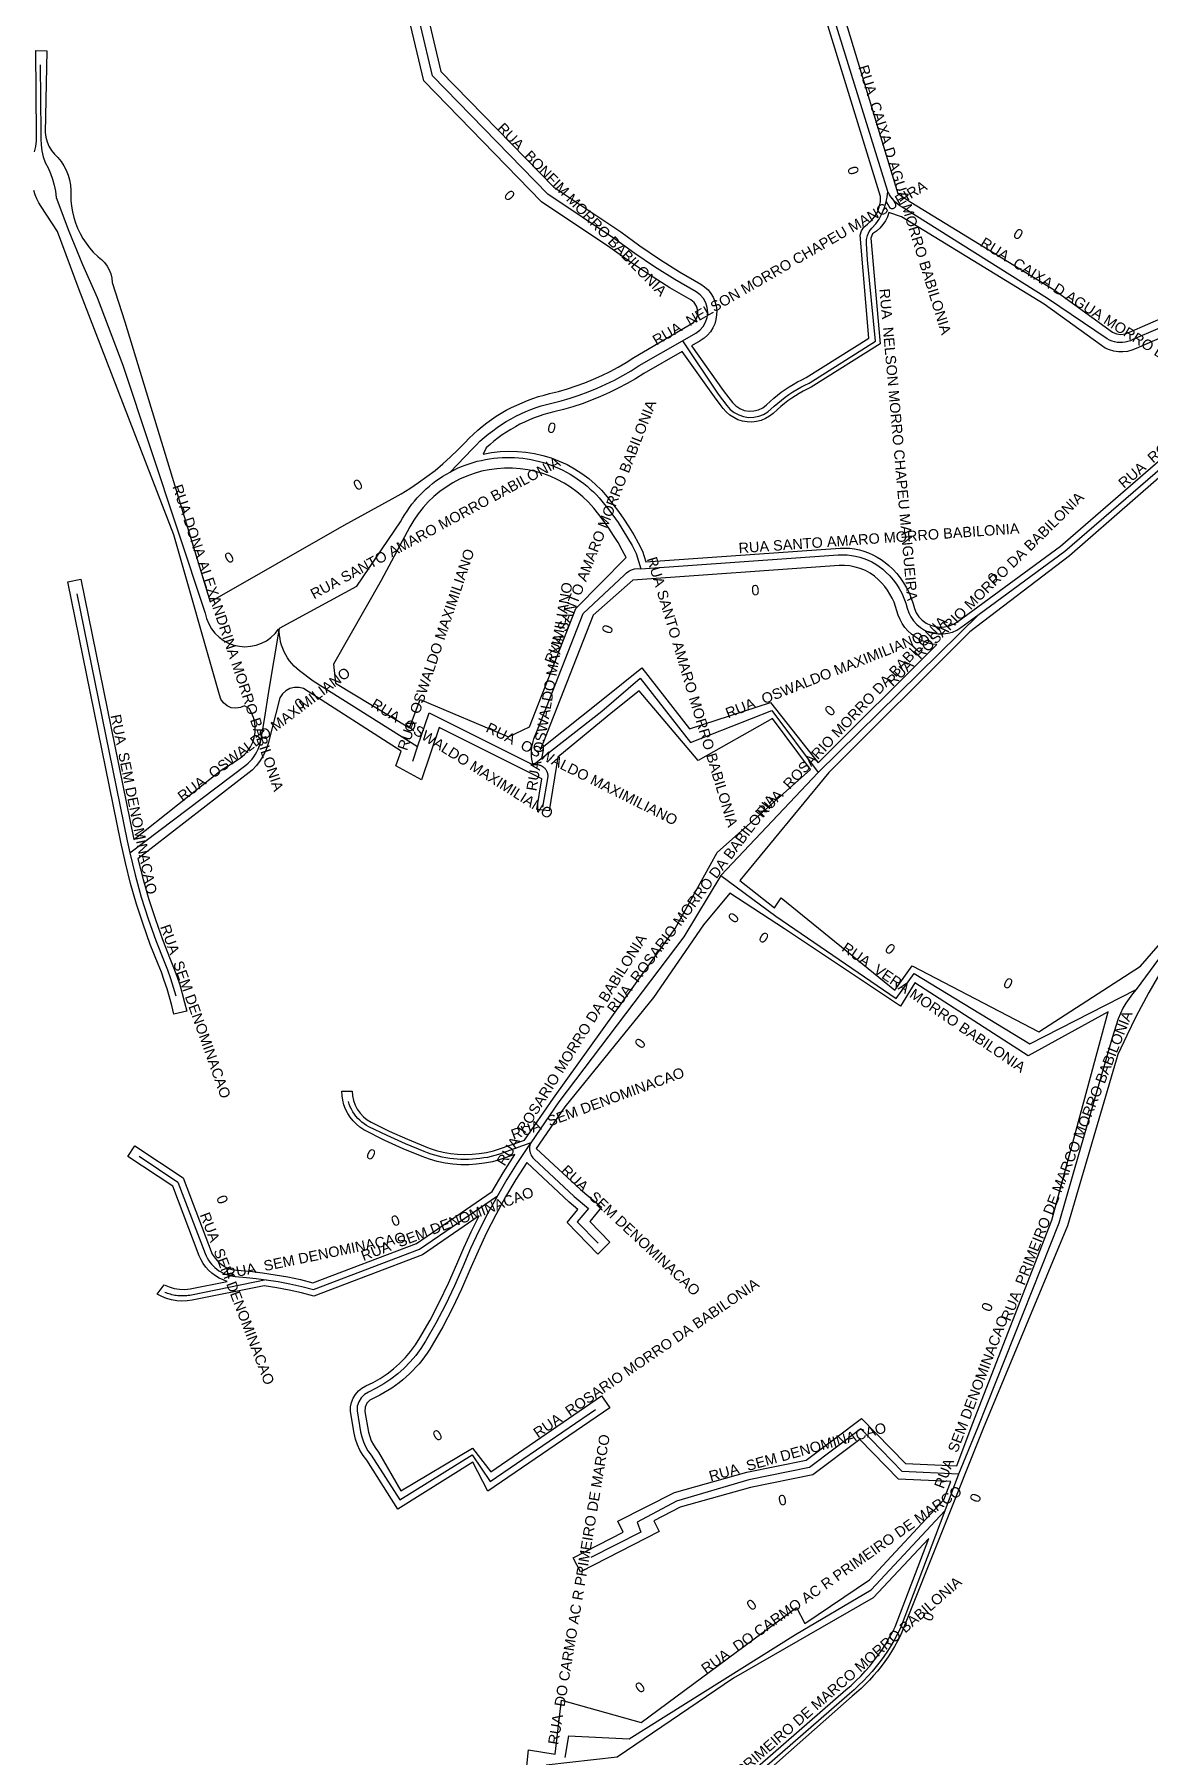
# Model space of a CAD drawing. Header units: millimetres. Extents: x 617751 to 636088, y 68402 to 77988.
# Drawn here: x 630989.5 to 631118.7, y 72330.3 to 72529.8 of the extents above; entities that cross this region are included whole.
import ezdxf

# ---------------------------------------------------------------- set-up
doc = ezdxf.new("R2010")
doc.units = ezdxf.units.MM
doc.header["$LTSCALE"] = 3
doc.header["$MEASUREMENT"] = 0
for name, color, linetype in [('ALINHAMENTO PREDIAL', 120, 'Continuous'), ('NOME LOGRADOURO', 252, 'Continuous'), ('NUMERAÇÃO', 7, 'Continuous')]:
    doc.layers.add(name, color=color, linetype=linetype)
doc.styles.get("Standard").update_dxf_attribs({"font": 'arial.ttf'})

msp = doc.modelspace()

# ---------------------------------------------------------------- linework, layer by layer
at = {"layer": 'ALINHAMENTO PREDIAL'}
for points in [[(631034.01, 72536.49), (631036.6, 72525.51), (631049.68, 72512.08), (631057.44, 72506.9), (631059.66, 72505.3), (631061.93, 72503.76), (631064.25, 72502.3), (631066.73, 72500.86), (631067.16, 72500.55), (631067.55, 72500.19), (631067.88, 72499.78), (631068.15, 72499.33), (631068.35, 72498.84), (631068.49, 72498.34), (631068.56, 72497.81), (631068.55, 72497.29), (631068.47, 72496.76), (631068.32, 72496.26), (631068.11, 72495.78), (631067.82, 72495.33), (631067.48, 72494.93), (631067.09, 72494.58), (631066.65, 72494.29), (631065.65, 72493.7), (631069.31, 72488.52), (631069.96, 72487.68), (631070.37, 72487.14), (631070.76, 72486.74), (631071.23, 72486.43), (631071.75, 72486.23), (631072.3, 72486.14), (631072.86, 72486.16), (631073.4, 72486.29), (631073.9, 72486.54), (631074.34, 72486.88), (631074.75, 72487.26), (631075.17, 72487.63), (631075.6, 72487.98), (631076.04, 72488.32), (631076.49, 72488.64), (631076.96, 72488.95), (631077.43, 72489.24), (631077.91, 72489.52), (631078.4, 72489.78), (631078.9, 72490.03), (631086.17, 72494.6), (631085.16, 72506.52), (631085.32, 72507.03), (631085.61, 72507.47), (631086.01, 72507.82), (631086.44, 72508.18), (631086.85, 72508.65), (631087.17, 72509.19), (631087.39, 72509.77), (631087.51, 72510.38), (631087.53, 72511), (631078.68, 72539.78)], [(631080.66, 72540.62), (631089.54, 72511.37), (631091.04, 72510.34), (631107.65, 72500.19), (631114.4, 72495.31), (631114.87, 72495.1), (631115.38, 72495.03), (631115.88, 72495.09), (631116.36, 72495.29), (631124.87, 72498.98), (631127.41, 72501.3), (631125.41, 72508.53), (631122.82, 72519.33), (631124.93, 72524.22), (631123.49, 72533.6)], [(630989.53, 72516.2), (630989.7, 72516.82), (630989.78, 72517.46), (630989.78, 72518.1), (630989.7, 72527.94), (630990.96, 72527.89), (630990.78, 72518.43), (630990.86, 72517.88), (630991, 72517.34), (630991.22, 72516.83), (630991.51, 72516.35), (630991.85, 72515.92), (630992.25, 72515.53), (630992.63, 72515.07), (630992.95, 72514.58), (630993.23, 72514.05), (630993.45, 72513.5), (630993.61, 72512.93), (630993.71, 72512.34), (630993.75, 72511.75), (630993.75, 72511.22), (630993.77, 72510.56), (630993.83, 72509.89), (630993.94, 72509.24), (630994.1, 72508.59), (630994.29, 72507.96), (630994.54, 72507.34), (630994.82, 72506.74), (630995.15, 72506.15), (630995.51, 72505.6), (630995.91, 72505.07), (630996.35, 72504.57), (630996.93, 72504.03), (630997.32, 72503.72), (630997.67, 72503.36), (630997.97, 72502.95), (630998.21, 72502.51), (630998.39, 72502.04), (630998.51, 72501.55), (630998.55, 72501.05), (630999.99, 72496.49), (631009.88, 72464.05), (631025.42, 72472.94), (631030.98, 72475.98), (631032.02, 72476.57), (631033.03, 72477.19), (631034.02, 72477.86), (631034.99, 72478.55), (631035.93, 72479.28), (631036.84, 72480.04), (631037.73, 72480.84), (631038.59, 72481.66), (631039.42, 72482.52), (631039.89, 72483), (631040.38, 72483.47), (631040.88, 72483.92), (631041.4, 72484.35), (631041.93, 72484.77), (631042.48, 72485.16), (631043.03, 72485.54), (631043.61, 72485.9), (631044.19, 72486.24), (631044.79, 72486.55), (631045.39, 72486.85), (631046.01, 72487.12), (631046.63, 72487.38), (631047.27, 72487.61), (631047.91, 72487.82), (631048.56, 72488.01), (631049.21, 72488.17), (631050.24, 72488.43), (631051.27, 72488.73), (631052.28, 72489.06), (631053.29, 72489.43), (631054.27, 72489.84), (631055.25, 72490.28), (631056.21, 72490.75), (631057.15, 72491.25), (631058.07, 72491.79), (631058.97, 72492.36), (631065.88, 72496.41), (631066.19, 72496.81), (631066.36, 72497.29), (631066.38, 72497.8), (631066.23, 72498.29), (631065.95, 72498.71), (631065.55, 72499.03), (631063.14, 72500.44), (631060.77, 72501.92), (631058.45, 72503.49), (631056.19, 72505.12), (631048.28, 72510.4), (631034.63, 72524.43), (631031.77, 72536.48)], [(630989.53, 72516.2), (630989.7, 72516.82), (630989.78, 72517.46), (630989.78, 72518.1), (630989.7, 72527.94), (630990.96, 72527.89), (630990.78, 72518.43), (630990.86, 72517.88), (630991, 72517.34), (630991.22, 72516.83), (630991.51, 72516.35), (630991.85, 72515.92), (630992.25, 72515.53), (630992.63, 72515.07), (630992.95, 72514.58), (630993.23, 72514.05), (630993.45, 72513.5), (630993.61, 72512.93), (630993.71, 72512.34), (630993.75, 72511.75), (630993.75, 72511.22), (630993.77, 72510.56), (630993.83, 72509.89), (630993.94, 72509.24), (630994.1, 72508.59), (630994.29, 72507.96), (630994.54, 72507.34), (630994.82, 72506.74), (630995.15, 72506.15), (630995.51, 72505.6), (630995.91, 72505.07), (630996.35, 72504.57), (630996.93, 72504.03), (630997.32, 72503.72), (630997.67, 72503.36), (630997.97, 72502.95), (630998.21, 72502.51), (630998.39, 72502.04), (630998.51, 72501.55), (630998.55, 72501.05), (630999.99, 72496.49), (631009.88, 72464.05), (631025.42, 72472.94), (631030.98, 72475.98), (631032.02, 72476.57), (631033.03, 72477.19), (631034.02, 72477.86), (631034.99, 72478.55), (631035.93, 72479.28), (631036.84, 72480.04), (631037.73, 72480.84), (631038.59, 72481.66), (631039.42, 72482.52), (631039.89, 72483), (631040.38, 72483.47), (631040.88, 72483.92), (631041.4, 72484.35), (631041.93, 72484.77), (631042.48, 72485.16), (631043.03, 72485.54), (631043.61, 72485.9), (631044.19, 72486.24), (631044.79, 72486.55), (631045.39, 72486.85), (631046.01, 72487.12), (631046.63, 72487.38), (631047.27, 72487.61), (631047.91, 72487.82), (631048.56, 72488.01), (631049.21, 72488.17), (631050.24, 72488.43), (631051.27, 72488.73), (631052.28, 72489.06), (631053.29, 72489.43), (631054.27, 72489.84), (631055.25, 72490.28), (631056.21, 72490.75), (631057.15, 72491.25), (631058.07, 72491.79), (631058.97, 72492.36), (631065.88, 72496.41), (631066.19, 72496.81), (631066.36, 72497.29), (631066.38, 72497.8), (631066.23, 72498.29), (631065.95, 72498.71), (631065.55, 72499.03), (631063.14, 72500.44), (631060.77, 72501.92), (631058.45, 72503.49), (631056.19, 72505.12), (631048.28, 72510.4), (631034.63, 72524.43), (631031.77, 72536.48)], [(631045.83, 72321.85), (631046.75, 72331.03), (631049.84, 72330.54), (631050.58, 72336.77), (631059.79, 72334.19), (631077.78, 72347.53), (631078.75, 72345.68), (631086.27, 72350.72), (631094.85, 72359.99), (631095.67, 72362.14), (631089.62, 72362.39), (631085.14, 72366.98), (631079.7, 72362.89), (631072.48, 72361.41), (631064.34, 72359.13), (631061.29, 72357.56), (631061.89, 72356.32), (631052.77, 72351.65), (631051.93, 72353.28), (631057.73, 72356.27), (631057.1, 72357.51), (631063.67, 72360.85), (631072.05, 72363.2), (631078.93, 72364.61), (631085.32, 72369.41), (631090.42, 72364.19), (631096.36, 72363.95), (631098.16, 72368.67), (631107.36, 72392.39), (631113.9, 72416.53), (631104.61, 72411.46), (631091.49, 72419.9), (631089.84, 72417.18), (631076.4, 72426.14), (631070.06, 72430.29), (631067.03, 72426.61), (631061.22, 72418.2), (631050.98, 72405.54), (631047.66, 72400.71), (631052.77, 72395.94), (631055.21, 72393.89), (631053.86, 72392.25), (631056.19, 72389.84), (631054.79, 72388.48), (631051.24, 72392.15), (631052.47, 72393.64), (631051.47, 72394.48), (631046.57, 72399.1), (631045.31, 72397.11), (631044.11, 72395.09), (631042.98, 72393.03), (631041.91, 72390.94), (631040.91, 72388.81), (631039.98, 72386.65), (631039.01, 72384.41), (631037.95, 72382.2), (631036.82, 72380.03), (631035.61, 72377.91), (631035.34, 72377.45), (631035.04, 72377.01), (631034.73, 72376.58), (631034.41, 72376.16), (631034.08, 72375.75), (631033.72, 72375.36), (631033.36, 72374.97), (631032.98, 72374.6), (631032.59, 72374.24), (631032.19, 72373.9), (631031.78, 72373.56), (631031.35, 72373.25), (631030.92, 72372.95), (631030.47, 72372.66), (631030.02, 72372.39), (631029.55, 72372.13), (631029.08, 72371.89), (631028.4, 72371.56), (631028.04, 72371.2), (631027.83, 72370.74), (631027.82, 72370.23), (631028.24, 72367.84), (631028.37, 72367.34), (631028.55, 72366.85), (631028.79, 72366.39), (631029.07, 72365.95), (631029.39, 72365.54), (631031.96, 72361.06), (631040.28, 72366), (631042.39, 72363.25), (631055.22, 72372.05), (631056.16, 72370.67), (631042.03, 72360.99), (631040.3, 72364.35), (631031.62, 72358.93), (631028.03, 72364.58), (631027.6, 72365.14), (631027.24, 72365.74), (631026.95, 72366.38), (631026.72, 72367.04), (631026.56, 72367.73), (631026.14, 72370.25), (631026.15, 72370.78), (631026.26, 72371.29), (631026.45, 72371.77), (631026.72, 72372.22), (631027.06, 72372.61), (631027.47, 72372.94), (631027.92, 72373.19), (631028.77, 72373.6), (631029.59, 72374.07), (631030.38, 72374.6), (631031.13, 72375.18), (631031.83, 72375.81), (631032.5, 72376.48), (631033.11, 72377.2), (631033.67, 72377.96), (631034.18, 72378.75), (631035.36, 72380.83), (631036.46, 72382.95), (631037.49, 72385.1), (631038.44, 72387.29), (631039.25, 72389.18), (631040.12, 72391.05), (631041.03, 72392.9), (631034.49, 72388.39), (631021.88, 72383.61), (631020.47, 72383.97), (631019.04, 72384.29), (631017.6, 72384.56), (631016.16, 72384.79), (631007.82, 72383.14), (631007.23, 72383.05), (631006.62, 72383.03), (631006.02, 72383.07), (631005.43, 72383.17), (631004.85, 72383.33), (631004.28, 72383.55), (631003.75, 72383.83), (631004.57, 72384.91), (631005.13, 72384.66), (631005.72, 72384.48), (631006.33, 72384.39), (631006.95, 72384.38), (631007.56, 72384.46), (631011.87, 72385.31), (631011.39, 72385.48), (631010.93, 72385.69), (631010.49, 72385.95), (631010.09, 72386.25), (631009.71, 72386.59), (631009.38, 72386.97), (631009.08, 72387.38), (631008.83, 72387.82), (631008.63, 72388.28), (631005.55, 72396.33), (631000.36, 72399.79), (631001.18, 72401.02), (631006.76, 72397.29), (631010.14, 72388.48), (631010.46, 72387.98), (631010.85, 72387.54), (631011.31, 72387.17), (631011.83, 72386.88), (631012.39, 72386.69), (631012.98, 72386.6), (631014.47, 72386.48), (631015.95, 72386.3), (631017.43, 72386.08), (631018.89, 72385.82), (631020.35, 72385.51), (631021.8, 72385.15), (631033.8, 72389.71), (631042.56, 72395.74), (631043.84, 72397.9), (631045.18, 72400.01), (631043.46, 72399.42), (631042.57, 72399.18), (631041.67, 72399), (631040.75, 72398.88), (631039.84, 72398.82), (631038.92, 72398.83), (631038, 72398.89), (631037.09, 72399.02), (631036.19, 72399.21), (631035.3, 72399.46), (631034.44, 72399.77), (631032.26, 72400.67), (631030.11, 72401.65), (631027.68, 72402.86), (631027.24, 72403.16), (631026.82, 72403.51), (631026.44, 72403.9), (631026.11, 72404.32), (631025.82, 72404.78), (631025.58, 72405.26), (631025.39, 72405.77), (631025.25, 72406.29), (631025.17, 72406.82), (631025.14, 72407.36), (631026.33, 72407.36), (631026.37, 72406.81), (631026.49, 72406.26), (631026.67, 72405.74), (631026.93, 72405.25), (631027.25, 72404.79), (631027.63, 72404.39), (631028.07, 72404.04), (631028.54, 72403.75), (631030.62, 72402.73), (631032.74, 72401.77), (631035.27, 72400.74), (631036.07, 72400.48), (631036.88, 72400.28), (631037.71, 72400.13), (631038.54, 72400.05), (631039.38, 72400.01), (631040.22, 72400.04), (631041.06, 72400.12), (631041.88, 72400.26), (631042.7, 72400.45), (631043.5, 72400.7), (631046.3, 72401.67), (631049.65, 72406.54), (631063.76, 72426.21), (631068.62, 72435), (631079.41, 72444.61), (631075.03, 72450.53), (631066.39, 72445.67), (631059.59, 72453.75), (631056.53, 72451.3), (631050.15, 72446.05), (631049.15, 72439.83), (631047.72, 72440), (631048.29, 72443.53), (631036.4, 72449.49), (631034.37, 72443.43), (631031.38, 72445.03), (631032.01, 72446.74), (631020.71, 72453.99), (631020.19, 72454.12), (631019.65, 72454.12), (631019.13, 72453.99), (631018.66, 72453.74), (631018.25, 72453.39), (631017.95, 72452.94), (631016.6, 72447.64), (631016.36, 72446.95), (631016.05, 72446.29), (631015.69, 72445.67), (631015.25, 72445.08), (631014.77, 72444.54), (631001.53, 72434.25), (631002.13, 72431.89), (631002.8, 72429.54), (631003.55, 72427.22), (631004.38, 72424.92), (631005.27, 72422.65), (631005.66, 72421.67), (631006.03, 72420.67), (631006.36, 72419.67), (631006.66, 72418.65), (631006.93, 72417.63), (631007.17, 72416.6), (631005.68, 72416.28), (631005.45, 72417.26), (631005.19, 72418.24), (631004.9, 72419.21), (631004.58, 72420.18), (631004.24, 72421.13), (631003.87, 72422.07), (631002.96, 72424.36), (631002.12, 72426.69), (631001.36, 72429.03), (631000.68, 72431.4), (631000.07, 72433.79), (630999.54, 72436.2), (630993.41, 72466.36), (630994.9, 72466.66), (631001.04, 72436.51), (631011.18, 72444.55), (631012.93, 72445.66), (631013.42, 72445.97), (631013.86, 72446.34), (631014.25, 72446.78), (631014.57, 72447.26), (631014.82, 72447.78), (631015, 72448.34), (631015.1, 72448.91), (631015.12, 72449.49), (631015.05, 72450.07), (631014.91, 72450.63), (631014.69, 72451.17), (631014.4, 72451.67), (631013.88, 72452.01), (631013.39, 72451.79), (631012.87, 72451.71), (631012.34, 72451.78), (631011.86, 72451.99), (631011.44, 72452.33), (631011.14, 72452.77), (631010.97, 72453.27), (631005.69, 72471.81), (630994.71, 72500.2), (630992.19, 72506.96), (630990.32, 72509.85), (630990.06, 72510.29), (630989.83, 72510.74), (630989.63, 72511.21), (630989.46, 72511.69)], [(631045.83, 72321.85), (631046.75, 72331.03), (631049.84, 72330.54), (631050.58, 72336.77), (631059.79, 72334.19), (631077.78, 72347.53), (631078.75, 72345.68), (631086.27, 72350.72), (631094.85, 72359.99), (631095.67, 72362.14), (631089.62, 72362.39), (631085.14, 72366.98), (631079.7, 72362.89), (631072.48, 72361.41), (631064.34, 72359.13), (631061.29, 72357.56), (631061.89, 72356.32), (631052.77, 72351.65), (631051.93, 72353.28), (631057.73, 72356.27), (631057.1, 72357.51), (631063.67, 72360.85), (631072.05, 72363.2), (631078.93, 72364.61), (631085.32, 72369.41), (631090.42, 72364.19), (631096.36, 72363.95), (631098.16, 72368.67), (631107.36, 72392.39), (631113.9, 72416.53), (631104.61, 72411.46), (631091.49, 72419.9), (631089.84, 72417.18), (631076.4, 72426.14), (631070.06, 72430.29), (631067.03, 72426.61), (631061.22, 72418.2), (631050.98, 72405.54), (631047.66, 72400.71), (631052.77, 72395.94), (631055.21, 72393.89), (631053.86, 72392.25), (631056.19, 72389.84), (631054.79, 72388.48), (631051.24, 72392.15), (631052.47, 72393.64), (631051.47, 72394.48), (631046.57, 72399.1), (631045.31, 72397.11), (631044.11, 72395.09), (631042.98, 72393.03), (631041.91, 72390.94), (631040.91, 72388.81), (631039.98, 72386.65), (631039.01, 72384.41), (631037.95, 72382.2), (631036.82, 72380.03), (631035.61, 72377.91), (631035.34, 72377.45), (631035.04, 72377.01), (631034.73, 72376.58), (631034.41, 72376.16), (631034.08, 72375.75), (631033.72, 72375.36), (631033.36, 72374.97), (631032.98, 72374.6), (631032.59, 72374.24), (631032.19, 72373.9), (631031.78, 72373.56), (631031.35, 72373.25), (631030.92, 72372.95), (631030.47, 72372.66), (631030.02, 72372.39), (631029.55, 72372.13), (631029.08, 72371.89), (631028.4, 72371.56), (631028.04, 72371.2), (631027.83, 72370.74), (631027.82, 72370.23), (631028.24, 72367.84), (631028.37, 72367.34), (631028.55, 72366.85), (631028.79, 72366.39), (631029.07, 72365.95), (631029.39, 72365.54), (631031.96, 72361.06), (631040.28, 72366), (631042.39, 72363.25), (631055.22, 72372.05), (631056.16, 72370.67), (631042.03, 72360.99), (631040.3, 72364.35), (631031.62, 72358.93), (631028.03, 72364.58), (631027.6, 72365.14), (631027.24, 72365.74), (631026.95, 72366.38), (631026.72, 72367.04), (631026.56, 72367.73), (631026.14, 72370.25), (631026.15, 72370.78), (631026.26, 72371.29), (631026.45, 72371.77), (631026.72, 72372.22), (631027.06, 72372.61), (631027.47, 72372.94), (631027.92, 72373.19), (631028.77, 72373.6), (631029.59, 72374.07), (631030.38, 72374.6), (631031.13, 72375.18), (631031.83, 72375.81), (631032.5, 72376.48), (631033.11, 72377.2), (631033.67, 72377.96), (631034.18, 72378.75), (631035.36, 72380.83), (631036.46, 72382.95), (631037.49, 72385.1), (631038.44, 72387.29), (631039.25, 72389.18), (631040.12, 72391.05), (631041.03, 72392.9), (631034.49, 72388.39), (631021.88, 72383.61), (631020.47, 72383.97), (631019.04, 72384.29), (631017.6, 72384.56), (631016.16, 72384.79), (631007.82, 72383.14), (631007.23, 72383.05), (631006.62, 72383.03), (631006.02, 72383.07), (631005.43, 72383.17), (631004.85, 72383.33), (631004.28, 72383.55), (631003.75, 72383.83), (631004.57, 72384.91), (631005.13, 72384.66), (631005.72, 72384.48), (631006.33, 72384.39), (631006.95, 72384.38), (631007.56, 72384.46), (631011.87, 72385.31), (631011.39, 72385.48), (631010.93, 72385.69), (631010.49, 72385.95), (631010.09, 72386.25), (631009.71, 72386.59), (631009.38, 72386.97), (631009.08, 72387.38), (631008.83, 72387.82), (631008.63, 72388.28), (631005.55, 72396.33), (631000.36, 72399.79), (631001.18, 72401.02), (631006.76, 72397.29), (631010.14, 72388.48), (631010.46, 72387.98), (631010.85, 72387.54), (631011.31, 72387.17), (631011.83, 72386.88), (631012.39, 72386.69), (631012.98, 72386.6), (631014.47, 72386.48), (631015.95, 72386.3), (631017.43, 72386.08), (631018.89, 72385.82), (631020.35, 72385.51), (631021.8, 72385.15), (631033.8, 72389.71), (631042.56, 72395.74), (631043.84, 72397.9), (631045.18, 72400.01), (631043.46, 72399.42), (631042.57, 72399.18), (631041.67, 72399), (631040.75, 72398.88), (631039.84, 72398.82), (631038.92, 72398.83), (631038, 72398.89), (631037.09, 72399.02), (631036.19, 72399.21), (631035.3, 72399.46), (631034.44, 72399.77), (631032.26, 72400.67), (631030.11, 72401.65), (631027.68, 72402.86), (631027.24, 72403.16), (631026.82, 72403.51), (631026.44, 72403.9), (631026.11, 72404.32), (631025.82, 72404.78), (631025.58, 72405.26), (631025.39, 72405.77), (631025.25, 72406.29), (631025.17, 72406.82), (631025.14, 72407.36), (631026.33, 72407.36), (631026.37, 72406.81), (631026.49, 72406.26), (631026.67, 72405.74), (631026.93, 72405.25), (631027.25, 72404.79), (631027.63, 72404.39), (631028.07, 72404.04), (631028.54, 72403.75), (631030.62, 72402.73), (631032.74, 72401.77), (631035.27, 72400.74), (631036.07, 72400.48), (631036.88, 72400.28), (631037.71, 72400.13), (631038.54, 72400.05), (631039.38, 72400.01), (631040.22, 72400.04), (631041.06, 72400.12), (631041.88, 72400.26), (631042.7, 72400.45), (631043.5, 72400.7), (631046.3, 72401.67), (631049.65, 72406.54), (631063.76, 72426.21), (631068.62, 72435), (631079.41, 72444.61), (631075.03, 72450.53), (631066.39, 72445.67), (631059.59, 72453.75), (631056.53, 72451.3), (631050.15, 72446.05), (631049.15, 72439.83), (631047.72, 72440), (631048.29, 72443.53), (631036.4, 72449.49), (631034.37, 72443.43), (631031.38, 72445.03), (631032.01, 72446.74), (631020.71, 72453.99), (631020.19, 72454.12), (631019.65, 72454.12), (631019.13, 72453.99), (631018.66, 72453.74), (631018.25, 72453.39), (631017.95, 72452.94), (631016.6, 72447.64), (631016.36, 72446.95), (631016.05, 72446.29), (631015.69, 72445.67), (631015.25, 72445.08), (631014.77, 72444.54), (631001.53, 72434.25), (631002.13, 72431.89), (631002.8, 72429.54), (631003.55, 72427.22), (631004.38, 72424.92), (631005.27, 72422.65), (631005.66, 72421.67), (631006.03, 72420.67), (631006.36, 72419.67), (631006.66, 72418.65), (631006.93, 72417.63), (631007.17, 72416.6), (631005.68, 72416.28), (631005.45, 72417.26), (631005.19, 72418.24), (631004.9, 72419.21), (631004.58, 72420.18), (631004.24, 72421.13), (631003.87, 72422.07), (631002.96, 72424.36), (631002.12, 72426.69), (631001.36, 72429.03), (631000.68, 72431.4), (631000.07, 72433.79), (630999.54, 72436.2), (630993.41, 72466.36), (630994.9, 72466.66), (631001.04, 72436.51), (631011.18, 72444.55), (631012.93, 72445.66), (631013.42, 72445.97), (631013.86, 72446.34), (631014.25, 72446.78), (631014.57, 72447.26), (631014.82, 72447.78), (631015, 72448.34), (631015.1, 72448.91), (631015.12, 72449.49), (631015.05, 72450.07), (631014.91, 72450.63), (631014.69, 72451.17), (631014.4, 72451.67), (631013.88, 72452.01), (631013.39, 72451.79), (631012.87, 72451.71), (631012.34, 72451.78), (631011.86, 72451.99), (631011.44, 72452.33), (631011.14, 72452.77), (631010.97, 72453.27), (631005.69, 72471.81), (630994.71, 72500.2), (630992.19, 72506.96), (630990.32, 72509.85), (630990.06, 72510.29), (630989.83, 72510.74), (630989.63, 72511.21), (630989.46, 72511.69)], [(631106.48, 72498.52), (631089.94, 72508.64), (631088.51, 72509.17), (631088.34, 72508.67), (631088.1, 72508.19), (631087.81, 72507.75), (631087.45, 72507.35), (631087.05, 72507), (631086.59, 72506.68), (631086.4, 72506.2), (631087.49, 72493.95), (631079.5, 72488.93), (631079.03, 72488.7), (631078.57, 72488.45), (631078.12, 72488.19), (631077.67, 72487.92), (631077.24, 72487.63), (631076.81, 72487.32), (631076.4, 72487.01), (631075.99, 72486.67), (631075.6, 72486.33), (631075.11, 72485.88), (631074.68, 72485.55), (631074.21, 72485.27), (631073.7, 72485.07), (631073.17, 72484.94), (631072.63, 72484.88), (631072.08, 72484.89), (631071.54, 72484.98), (631071.02, 72485.15), (631070.53, 72485.39), (631070.07, 72485.69), (631069.66, 72486.05), (631069.3, 72486.46), (631068.96, 72486.92), (631068.3, 72487.78), (631064.54, 72493.07), (631060.11, 72490.51), (631059.15, 72489.9), (631058.17, 72489.33), (631057.16, 72488.79), (631056.14, 72488.29), (631055.1, 72487.83), (631054.05, 72487.4), (631052.98, 72487), (631051.9, 72486.65), (631050.81, 72486.33), (631049.7, 72486.05), (631049.12, 72485.91), (631048.55, 72485.74), (631047.98, 72485.55), (631047.42, 72485.35), (631046.86, 72485.12), (631046.31, 72484.88), (631045.77, 72484.62), (631045.25, 72484.33), (631044.73, 72484.03), (631044.22, 72483.72), (631043.72, 72483.38), (631043.24, 72483.03), (631042.76, 72482.66), (631042.31, 72482.28), (631041.86, 72481.88), (631041.5, 72481.15), (631042.48, 72481.34), (631043.47, 72481.45), (631044.47, 72481.5), (631045.47, 72481.48), (631046.46, 72481.4), (631047.45, 72481.24), (631048.42, 72481.01), (631049.38, 72480.72), (631050.31, 72480.36), (631051.22, 72479.94), (631052.1, 72479.46), (631052.94, 72478.92), (631053.74, 72478.32), (631054.49, 72477.67), (631055.2, 72476.97), (631055.86, 72476.22), (631056.54, 72475.38), (631057.18, 72474.52), (631057.8, 72473.64), (631058.39, 72472.74), (631058.94, 72471.82), (631059.46, 72470.89), (631059.95, 72469.93), (631060.33, 72468.69), (631082.87, 72470.28), (631083.42, 72470.28), (631083.98, 72470.25), (631084.53, 72470.17), (631085.08, 72470.06), (631085.61, 72469.9), (631086.14, 72469.71), (631086.65, 72469.49), (631087.14, 72469.23), (631087.62, 72468.94), (631088.07, 72468.61), (631088.5, 72468.26), (631088.94, 72467.83), (631089.4, 72467.34), (631089.81, 72466.81), (631090.19, 72466.26), (631090.53, 72465.68), (631090.83, 72465.08), (631091.08, 72464.47), (631091.3, 72463.83), (631091.45, 72463.29), (631091.67, 72462.78), (631091.98, 72462.32), (631092.36, 72461.91), (631092.81, 72461.58), (631093.3, 72461.33), (631093.84, 72461.17), (631094.39, 72461.1), (631094.95, 72461.13), (631095.49, 72461.26), (631096, 72461.47), (631096.47, 72461.78), (631108.38, 72470.5), (631123.43, 72483.56)], [(631125.99, 72497.25), (631117.14, 72493.4), (631116.65, 72493.2), (631116.14, 72493.06), (631115.61, 72493), (631115.08, 72493.01), (631114.55, 72493.09), (631114.04, 72493.23), (631113.56, 72493.45), (631113.11, 72493.73), (631106.48, 72498.52)], [(631124.63, 72482.65), (631109.41, 72469.36), (631097.87, 72460.57), (631081.53, 72444.27), (631071.24, 72431.74), (631075.26, 72428.58), (631076.04, 72429.74), (631089.2, 72419.07), (631091.21, 72421.86), (631105.85, 72414.23), (631117.63, 72421.83), (631136.33, 72443.34)], [(631032.99, 72449.44), (631034.2, 72452.73), (631044.46, 72448.39), (631046.88, 72449.57), (631052.25, 72463.26), (631058.06, 72469.18), (631057.61, 72470.05), (631057.13, 72470.91), (631056.62, 72471.75), (631056.08, 72472.57), (631055.51, 72473.37), (631054.92, 72474.15), (631054.31, 72474.91), (631053.71, 72475.58), (631053.06, 72476.21), (631052.37, 72476.79), (631051.64, 72477.32), (631050.88, 72477.8), (631050.09, 72478.22), (631049.27, 72478.59), (631048.42, 72478.9), (631047.56, 72479.15), (631046.68, 72479.34), (631045.78, 72479.47), (631044.89, 72479.53), (631043.99, 72479.54), (631043.09, 72479.47), (631042.2, 72479.35), (631041.32, 72479.17), (631040.45, 72478.92), (631039.6, 72478.61), (631038.78, 72478.25), (631037.98, 72477.83), (631037.22, 72477.35), (631036.49, 72476.83), (631035.8, 72476.25), (631035.15, 72475.63), (631034.55, 72474.96), (631033.99, 72474.25), (631033.49, 72473.5), (631033.03, 72472.73), (631029.7, 72466.5), (631024.16, 72456.82), (631024.39, 72454.64), (631032.99, 72449.44)], [(631048.16, 72447.02), (631055.36, 72452.77), (631059.9, 72456.4), (631065.41, 72449.35), (631074.79, 72452.38), (631080.3, 72445.4), (631094.04, 72459.09), (631093.5, 72459.16), (631092.98, 72459.29), (631092.48, 72459.47), (631091.99, 72459.7), (631091.53, 72459.98), (631091.11, 72460.31), (631090.71, 72460.68), (631090.36, 72461.09), (631090.05, 72461.53), (631089.79, 72461.99), (631089.58, 72462.49), (631089.42, 72463), (631089.27, 72463.51), (631089.09, 72464), (631088.87, 72464.48), (631088.62, 72464.95), (631088.33, 72465.39), (631088.02, 72465.82), (631087.68, 72466.22), (631087.31, 72466.6), (631086.83, 72467.01), (631086.32, 72467.36), (631085.77, 72467.66), (631085.19, 72467.9), (631084.59, 72468.08), (631083.98, 72468.2), (631083.36, 72468.26), (631082.73, 72468.24), (631058.86, 72466.55), (631054.23, 72462.49), (631048.51, 72447.83), (631048.16, 72447.02)], [(631120.2, 72421.52), (631118.61, 72418.78), (631117.11, 72415.98), (631116.04, 72413.8), (631115.02, 72411.6), (631109.2, 72391.76), (631099.41, 72368.27), (631090.08, 72344.85), (631089.79, 72344.22), (631089.48, 72343.61), (631089.14, 72343), (631088.79, 72342.41), (631088.41, 72341.82), (631088.02, 72341.26), (631087.61, 72340.7), (631087.18, 72340.16), (631086.73, 72339.63), (631086.26, 72339.12), (631085.78, 72338.63), (631085.28, 72338.15), (631084.76, 72337.69), (631084.23, 72337.24), (631052.04, 72308.74)], [(631120.2, 72421.52), (631118.61, 72418.78), (631117.11, 72415.98), (631116.04, 72413.8), (631115.02, 72411.6), (631109.2, 72391.76), (631099.41, 72368.27), (631090.08, 72344.85), (631089.79, 72344.22), (631089.48, 72343.61), (631089.14, 72343), (631088.79, 72342.41), (631088.41, 72341.82), (631088.02, 72341.26), (631087.61, 72340.7), (631087.18, 72340.16), (631086.73, 72339.63), (631086.26, 72339.12), (631085.78, 72338.63), (631085.28, 72338.15), (631084.76, 72337.69), (631084.23, 72337.24), (631052.04, 72308.74)], [(631051.06, 72309.66), (631083.52, 72337.98), (631084.11, 72338.49), (631084.68, 72339.02), (631085.23, 72339.57), (631085.76, 72340.14), (631086.28, 72340.73), (631086.77, 72341.33), (631087.23, 72341.96), (631087.68, 72342.59), (631088.1, 72343.25), (631088.5, 72343.92), (631088.88, 72344.6), (631089.23, 72345.29), (631093.14, 72355.53), (631086.69, 72348.65), (631070.51, 72339.32), (631057.03, 72330.17), (631048.82, 72329.25), (631048.4, 72322.54), (631046.61, 72321.82), (631051.06, 72309.66)]]:
    msp.add_lwpolyline(points, dxfattribs=at)
at = {"layer": 'NOME LOGRADOURO'}
for points in [[(631088.37, 72511.59), (631079.6, 72539.85)], [(631064.58, 72494.3), (631066.13, 72495.19), (631066.59, 72495.53), (631066.98, 72495.95), (631067.27, 72496.45), (631067.45, 72496.99), (631067.51, 72497.56), (631067.46, 72498.13), (631067.29, 72498.68), (631067.02, 72499.18), (631066.64, 72499.61), (631066.18, 72499.96), (631063.71, 72501.4), (631061.37, 72502.87), (631059.08, 72504.42), (631056.84, 72506.04), (631049.01, 72511.27), (631035.65, 72524.99), (631032.93, 72536.48)], [(630990.21, 72526.26), (630990.29, 72518.38), (630990.29, 72517.68), (630990.33, 72516.98), (630990.41, 72516.29), (630990.54, 72515.6), (630990.79, 72514.95), (630991.12, 72514.32), (630991.4, 72513.67), (630991.64, 72513), (630991.83, 72512.31), (630991.97, 72511.62), (630992.06, 72510.91), (630993.54, 72507.01), (630995.12, 72503.14), (630996.79, 72499.31), (630999.76, 72491.46), (631009.33, 72462.74), (631009.48, 72462.1), (631009.73, 72461.5), (631010.05, 72460.93), (631010.45, 72460.42), (631010.92, 72459.96), (631011.45, 72459.58), (631012.02, 72459.27), (631012.63, 72459.04), (631013.27, 72458.9), (631013.92, 72458.85), (631014.57, 72458.89), (631015.21, 72459.02), (631015.82, 72459.24), (631016.4, 72459.54), (631016.93, 72459.92), (631017.41, 72460.37), (631017.82, 72460.88)], [(631064.58, 72494.3), (631068.73, 72488.1), (631069.73, 72486.78), (631070.12, 72486.34), (631070.59, 72485.98), (631071.11, 72485.7), (631071.67, 72485.51), (631072.25, 72485.42), (631072.84, 72485.43), (631073.42, 72485.54), (631073.97, 72485.76), (631074.48, 72486.06), (631075.23, 72486.73), (631075.64, 72487.08), (631076.06, 72487.42), (631076.48, 72487.75), (631076.92, 72488.06), (631077.37, 72488.36), (631077.82, 72488.64), (631078.29, 72488.91), (631078.76, 72489.16), (631079.25, 72489.4), (631086.93, 72494.23), (631086.03, 72503.69), (631085.89, 72505.56), (631085.91, 72506.04), (631086.02, 72506.51), (631086.23, 72506.95), (631086.53, 72507.33), (631086.97, 72507.84), (631087.36, 72508.39), (631087.69, 72508.99), (631087.96, 72509.61), (631088.16, 72510.25), (631088.3, 72510.92), (631088.37, 72511.59)], [(631106.86, 72499.21), (631090.02, 72509.77), (631089.78, 72509.93), (631089.54, 72510.11), (631089.32, 72510.3), (631089.11, 72510.51), (631088.92, 72510.73), (631088.74, 72510.96), (631088.58, 72511.21), (631088.44, 72511.46)], [(631098.96, 72462.63), (631108.89, 72469.9), (631123.85, 72482.85), (631127.02, 72486.62), (631127.37, 72487.03), (631127.7, 72487.46), (631127.99, 72487.91), (631128.26, 72488.39), (631128.49, 72488.88), (631128.68, 72489.38), (631128.84, 72489.9), (631128.96, 72490.43), (631129.05, 72490.96), (631129.1, 72491.5), (631129.11, 72492.04), (631129.37, 72498.56), (631128.76, 72499.58)], [(631128.76, 72499.58), (631125.43, 72498.14), (631116.75, 72494.43), (631116.47, 72494.3), (631116.18, 72494.2), (631115.87, 72494.13), (631115.56, 72494.09), (631115.25, 72494.08), (631114.94, 72494.11), (631114.64, 72494.17), (631114.34, 72494.26), (631114.05, 72494.38), (631113.77, 72494.52), (631106.86, 72499.21)], [(631037.68, 72479.08), (631040.24, 72481.75), (631040.69, 72482.21), (631041.14, 72482.65), (631041.62, 72483.07), (631042.1, 72483.48), (631042.61, 72483.87), (631043.12, 72484.24), (631043.65, 72484.6), (631044.19, 72484.93), (631044.74, 72485.25), (631045.3, 72485.55), (631045.87, 72485.83), (631046.45, 72486.09), (631047.04, 72486.33), (631047.63, 72486.55), (631048.24, 72486.74), (631048.85, 72486.92), (631049.47, 72487.08), (631050.54, 72487.35), (631051.6, 72487.65), (631052.64, 72488), (631053.68, 72488.38), (631054.7, 72488.8), (631055.71, 72489.25), (631056.7, 72489.74), (631057.67, 72490.26), (631058.63, 72490.82), (631059.56, 72491.41), (631064.58, 72494.3)], [(631017.91, 72461.01), (631026.88, 72465.88), (631031.94, 72473.31), (631032.17, 72473.74), (631032.42, 72474.15), (631032.69, 72474.56), (631032.97, 72474.96), (631033.26, 72475.35), (631033.57, 72475.72), (631033.88, 72476.09), (631034.21, 72476.45), (631034.56, 72476.79), (631034.91, 72477.12), (631035.28, 72477.44), (631035.65, 72477.75), (631036.04, 72478.05), (631036.44, 72478.33), (631036.84, 72478.59), (631037.26, 72478.85), (631037.68, 72479.08)], [(631037.68, 72479.08), (631038.11, 72479.31), (631038.55, 72479.52), (631038.99, 72479.71), (631039.44, 72479.89), (631039.9, 72480.05), (631040.36, 72480.2), (631040.83, 72480.33), (631041.3, 72480.44), (631041.77, 72480.54), (631042.25, 72480.62), (631042.73, 72480.69), (631043.21, 72480.74), (631043.7, 72480.77), (631044.18, 72480.78), (631044.67, 72480.78), (631045.15, 72480.77), (631045.63, 72480.73), (631046.12, 72480.68), (631046.6, 72480.62), (631047.07, 72480.53), (631047.55, 72480.43), (631048.02, 72480.32), (631048.48, 72480.19), (631048.95, 72480.04), (631049.4, 72479.88), (631049.85, 72479.7), (631050.3, 72479.5), (631050.73, 72479.29), (631051.16, 72479.07), (631051.58, 72478.83), (631052, 72478.58), (631052.4, 72478.31), (631052.8, 72478.03), (631053.18, 72477.74), (631053.56, 72477.43), (631053.92, 72477.11), (631054.27, 72476.78), (631054.62, 72476.43), (631054.94, 72476.08), (631055.26, 72475.71), (631055.91, 72474.91), (631056.54, 72474.08), (631057.13, 72473.23), (631057.7, 72472.36), (631058.24, 72471.47), (631058.75, 72470.56), (631059.22, 72469.64), (631059.76, 72467.86)], [(631059.76, 72467.86), (631082.64, 72469.48), (631083.15, 72469.5), (631083.65, 72469.49), (631084.15, 72469.43), (631084.65, 72469.35), (631085.13, 72469.23), (631085.61, 72469.07), (631086.08, 72468.89), (631086.53, 72468.67), (631086.97, 72468.42), (631087.39, 72468.14), (631087.79, 72467.83), (631088.16, 72467.5), (631088.6, 72467.06), (631088.99, 72466.59), (631089.36, 72466.1), (631089.69, 72465.58), (631089.98, 72465.04), (631090.24, 72464.48), (631090.45, 72463.9), (631090.63, 72463.31), (631090.8, 72462.79), (631091.05, 72462.29), (631091.36, 72461.83), (631091.73, 72461.42), (631092.16, 72461.07), (631092.63, 72460.77), (631093.14, 72460.55), (631093.67, 72460.4), (631094.22, 72460.32), (631094.77, 72460.32), (631095.32, 72460.4), (631095.85, 72460.55), (631096.36, 72460.77), (631096.83, 72461.07), (631098.96, 72462.63)], [(631047.3, 72445.15), (631047.22, 72445.48), (631047.15, 72445.82), (631047.12, 72446.16), (631047.1, 72446.5), (631047.12, 72446.84), (631047.15, 72447.19), (631047.21, 72447.52), (631047.29, 72447.86), (631047.39, 72448.19), (631048.14, 72450.08), (631053.09, 72462.7), (631057.88, 72467.17), (631058.11, 72467.41), (631058.39, 72467.61), (631058.69, 72467.76), (631059.02, 72467.86), (631059.35, 72467.9), (631059.76, 72467.86)], [(630994.45, 72464.99), (631000.28, 72436.35), (631000.57, 72434.97)], [(631098.96, 72462.63), (631080.3, 72444.29)], [(631000.57, 72434.97), (631014.03, 72445.12), (631014.28, 72445.34), (631014.52, 72445.58), (631014.75, 72445.83), (631014.96, 72446.1), (631015.14, 72446.38), (631015.31, 72446.67), (631015.46, 72446.98), (631015.58, 72447.29), (631015.68, 72447.61), (631015.76, 72447.94), (631016.2, 72450.43), (631016.69, 72453.67), (631017.91, 72461.01)], [(631033.92, 72447.24), (631021.83, 72454.87), (631020.22, 72456.07), (631019.91, 72456.33), (631019.61, 72456.6), (631019.34, 72456.9), (631019.08, 72457.22), (631018.85, 72457.55), (631018.64, 72457.89), (631018.45, 72458.25), (631018.29, 72458.63), (631018.16, 72459.01), (631018.05, 72459.4), (631017.98, 72459.8), (631017.92, 72460.2), (631017.9, 72460.61), (631017.91, 72461.01)], [(631047.3, 72445.15), (631055.24, 72451.38), (631059.68, 72455.21), (631065.53, 72447.74), (631074.95, 72451.46), (631080.3, 72444.29)], [(631033.92, 72447.24), (631035.25, 72451.17), (631047.3, 72445.15)], [(631162.28, 72439.72), (631154.02, 72443.07), (631153.27, 72443.23), (631152.54, 72443.44), (631151.82, 72443.71), (631151.12, 72444.02), (631150.45, 72444.38), (631149.8, 72444.79), (631149.18, 72445.24), (631144.55, 72450.02), (631132.75, 72438.33), (631128.61, 72433.73), (631124.63, 72428.99), (631120.81, 72424.13), (631117.15, 72419.14)], [(631033.36, 72445.57), (631033.92, 72447.24)], [(631047.3, 72445.15), (631047.39, 72445.17), (631047.48, 72445.18), (631047.57, 72445.19), (631047.66, 72445.2), (631047.75, 72445.19), (631047.85, 72445.18), (631047.94, 72445.17), (631048.03, 72445.14), (631048.11, 72445.12), (631048.2, 72445.08), (631048.28, 72445.04), (631048.36, 72445), (631048.44, 72444.94), (631048.51, 72444.89), (631048.58, 72444.83), (631048.64, 72444.76), (631048.7, 72444.69), (631048.76, 72444.61), (631048.81, 72444.54), (631048.85, 72444.46), (631048.89, 72444.37), (631048.92, 72444.29), (631048.94, 72444.2), (631048.96, 72444.11), (631048.98, 72444.02), (631048.98, 72443.92), (631048.99, 72443.83), (631048.98, 72443.74), (631048.97, 72443.65), (631048.95, 72443.56), (631048.37, 72440.26)], [(631080.3, 72444.29), (631069.02, 72432.33)], [(631000.57, 72434.97), (631001.19, 72432.4), (631001.9, 72429.84), (631002.7, 72427.32), (631003.58, 72424.82), (631004.56, 72422.36), (631004.94, 72421.39), (631005.3, 72420.41), (631005.62, 72419.41), (631005.92, 72418.41)], [(631069.02, 72432.33), (631064.76, 72425.25), (631050.27, 72406.1), (631047.02, 72401.37)], [(631069.02, 72432.33), (631075.42, 72427.61), (631089.33, 72418.1), (631091.41, 72421), (631104.84, 72412.85), (631117.15, 72419.14)], [(631117.15, 72419.14), (631116.71, 72418.63), (631116.31, 72418.1), (631115.94, 72417.54), (631115.61, 72416.96), (631115.32, 72416.36), (631115.07, 72415.74), (631114.35, 72413.54), (631108.18, 72392.05), (631098.79, 72368.42), (631096.56, 72362.96)], [(631047.02, 72401.37), (631043.69, 72400.15), (631043.27, 72400.01), (631042.85, 72399.89), (631042.43, 72399.78), (631042, 72399.68), (631041.57, 72399.61), (631041.13, 72399.54), (631040.7, 72399.49), (631040.26, 72399.46), (631039.82, 72399.44), (631039.38, 72399.43), (631038.94, 72399.44), (631038.5, 72399.46), (631038.06, 72399.5), (631037.63, 72399.56), (631037.19, 72399.63), (631036.76, 72399.71), (631036.34, 72399.81), (631035.91, 72399.92), (631035.49, 72400.05), (631035.07, 72400.19), (631034.66, 72400.34), (631032.5, 72401.24), (631030.38, 72402.2), (631028.28, 72403.23), (631028, 72403.39), (631027.73, 72403.56), (631027.47, 72403.76), (631027.22, 72403.97), (631027, 72404.2), (631026.78, 72404.44), (631026.59, 72404.7), (631026.41, 72404.97), (631026.26, 72405.25), (631026.12, 72405.55), (631026, 72405.85), (631025.91, 72406.16)], [(631047.02, 72401.37), (631046.63, 72400.81), (631045.42, 72398.98), (631044.25, 72397.11), (631043.15, 72395.22)], [(631047.02, 72401.37), (631046.96, 72401.21), (631046.92, 72401.05), (631046.89, 72400.88), (631046.88, 72400.71), (631046.88, 72400.54), (631046.91, 72400.37), (631046.95, 72400.21), (631047.01, 72400.05), (631047.08, 72399.9), (631047.17, 72399.75), (631047.27, 72399.62), (631047.39, 72399.5), (631052.05, 72395.14), (631053.7, 72393.76), (631052.41, 72392.2), (631054.81, 72389.72)], [(631001.65, 72399.81), (631006.16, 72396.81), (631009.31, 72388.55), (631009.43, 72388.28), (631009.56, 72388.02), (631009.7, 72387.78), (631009.87, 72387.54), (631010.05, 72387.32), (631010.24, 72387.1), (631010.45, 72386.91), (631010.67, 72386.72), (631010.91, 72386.55), (631011.15, 72386.4), (631011.41, 72386.27), (631011.67, 72386.15), (631011.94, 72386.06), (631012.22, 72385.98), (631012.5, 72385.92), (631012.78, 72385.88), (631014.08, 72385.77), (631015.23, 72385.65), (631016.38, 72385.5)], [(631016.38, 72385.5), (631017.76, 72385.28), (631019.13, 72385.02), (631020.49, 72384.72), (631021.84, 72384.38), (631034.14, 72389.05), (631043.15, 72395.22)], [(631043.15, 72395.22), (631042.05, 72393.21), (631041.02, 72391.17), (631040.05, 72389.1), (631039.15, 72387), (631038.19, 72384.78), (631037.15, 72382.6), (631036.03, 72380.46), (631034.84, 72378.37), (631034.3, 72377.53), (631033.71, 72376.72), (631033.06, 72375.97), (631032.36, 72375.25), (631031.61, 72374.59), (631030.83, 72373.98), (631030, 72373.43), (631029.13, 72372.93), (631028.23, 72372.49), (631027.77, 72372.22), (631027.38, 72371.83), (631027.1, 72371.37), (631026.93, 72370.85), (631026.9, 72370.3), (631027.31, 72367.86), (631027.44, 72367.28), (631027.63, 72366.72), (631027.88, 72366.18), (631028.17, 72365.67), (631028.52, 72365.18), (631031.86, 72359.98), (631040.23, 72365.21), (631042.31, 72362.11), (631054.52, 72370.47)], [(631016.38, 72385.5), (631007.71, 72383.72), (631007.54, 72383.68), (631007.36, 72383.66), (631007.19, 72383.64), (631007.02, 72383.63), (631006.84, 72383.62), (631006.67, 72383.62), (631006.49, 72383.62), (631006.32, 72383.63), (631006.15, 72383.64), (631005.97, 72383.67), (631005.8, 72383.69), (631005.63, 72383.73), (631005.46, 72383.76), (631005.29, 72383.81), (631005.12, 72383.86), (631004.96, 72383.91), (631004.8, 72383.97), (631004.63, 72384.04)], [(631096.56, 72362.96), (631090.02, 72363.3), (631085.23, 72368.21), (631079.31, 72363.76), (631072.27, 72362.31), (631063.91, 72359.84), (631059.36, 72357.42), (631059.78, 72356.27), (631053.97, 72353.31)], [(631096.56, 72362.96), (631094.97, 72358.73)], [(631051.39, 72332.65), (631058.42, 72332.31), (631077.68, 72344.41), (631086.43, 72349.58), (631094.97, 72358.73)], [(631094.97, 72358.73), (631089.79, 72345.05), (631089.46, 72344.39), (631089.1, 72343.74), (631088.73, 72343.1), (631088.33, 72342.48), (631087.92, 72341.86), (631087.48, 72341.27), (631087.03, 72340.68), (631086.55, 72340.11), (631086.06, 72339.56), (631085.55, 72339.03), (631085.02, 72338.51), (631084.48, 72338), (631083.92, 72337.52), (631053.53, 72311.01)], [(631051.39, 72332.65), (631050.97, 72330.14)]]:
    msp.add_lwpolyline(points, dxfattribs=at)

# ---------------------------------------------------------------- texts
for s, rotation, p in [('RUA  CAIXA D AGUA MORRO BABILONIA', 287.25, (631084.94, 72526.02)), ('RUA  BONFIM MORRO BABILONIA', 314.24, (631043.05, 72518.83)), ('RUA  NELSON MORRO CHAPEU MANGUEIRA', 29.98, (631061.57, 72493.72)), ('RUA  CAIXA D AGUA MORRO BABILONIA', 327.91, (631098.97, 72505.34)), ('RUA  NELSON MORRO CHAPEU MANGUEIRA', 275.11, (631087.39, 72500.29)), ('RUA  ROSARIO MORRO DA BABILONIA', 40.88, (631115.72, 72477.13)), ('RUA SANTO AMARO MORRO BABILONIA', 68.6, (631049.69, 72456.76)), ('RUA SANTO AMARO MORRO BABILONIA', 28.48, (631021.92, 72464.32)), ('RUA DONA ALEXANDRINA MORRO BABILONIA', 288.42, (631005.49, 72477.41)), ('RUA  ROSARIO MORRO DA BABILONIA', 44.5, (631088.93, 72454.17)), ('RUA SANTO AMARO MORRO BABILONIA', 4.05, (631071.13, 72469.67)), ('RUA  OSWALDO MAXIMILIANO', 71.37, (631032.69, 72446.72)), ('RUA SANTO AMARO MORRO BABILONIA', 286.8, (631060.45, 72469.04)), ('RUA  OSWALDO MAXIMILIANO', 80.15, (631047.67, 72442.06)), ('RUA  ROSARIO MORRO DA BABILONIA', 46.66, (631073.93, 72439)), ('RUA  OSWALDO MAXIMILIANO', 21.58, (631069.87, 72450.53)), ('RUA  OSWALDO MAXIMILIANO', 37.02, (631006.7, 72440.85)), ('RUA  OSWALDO MAXIMILIANO', 327.75, (631028.41, 72451.9)), ('RUA  SEM DENOMINACAO', 281.49, (630998.34, 72450.87)), ('RUA  OSWALDO MAXIMILIANO', 333.44, (631041.72, 72449.05)), ('RUA  ROSARIO MORRO DA BABILONIA', 52.89, (631056.72, 72416.28)), ('RUA  SEM DENOMINACAO', 289.53, (631004.08, 72426.4)), ('RUA  ROSARIO MORRO DA BABILONIA', 58.04, (631043.99, 72398.58)), ('RUA  VERA MORRO BABILONIA', 325.6601, (631082.94, 72423.68)), ('RUA  PRIMEIRO DE MARCO MORRO BABILONIA', 68.3403, (631102.55, 72380.61)), ('RUA  SEM DENOMINACAO', 20.21, (631045.01, 72401.7)), ('RUA  SEM DENOMINACAO', 316.94, (631050.43, 72398.03)), ('RUA  SEM DENOMINACAO', 20.78, (631027.64, 72387.65)), ('RUA  SEM DENOMINACAO', 290.91, (631008.67, 72393.03)), ('RUA  SEM DENOMINACAO', 11.63, (631011.84, 72385.59)), ('RUA  ROSARIO MORRO DA BABILONIA', 34.42, (631047.85, 72367.11)), ('RUA  SEM DENOMINACAO', 69.29, (631094.83, 72361.2)), ('RUA  DO CARMO AC R PRIMEIRO DE MARCO', 80.5161, (631050.19, 72331.56)), ('RUA  SEM DENOMINACAO', 15.63, (631067.86, 72362.12)), ('RUA  DO CARMO AC R PRIMEIRO DE MARCO', 35.14, (631067.31, 72339.79)), ('RUA  PRIMEIRO DE MARCO MORRO BABILONIA', 41.1046, (631068.07, 72325.02))]:
    msp.add_text(s, height=1.2, rotation=rotation, dxfattribs=at).set_placement(p)
at = {"layer": 'NUMERAÇÃO'}
for rotation, p in [(286.847, (631083.66, 72514.3)), (314.2132, (631043.81, 72511.05)), (328.5419, (631102.77, 72506.39)), (345.9943, (631048.85, 72483.74)), (28.6885, (631026.88, 72476.87)), (29.7823, (631011.99, 72468.42)), (37.3153, (631100.52, 72466.04)), (4.0543, (631072.61, 72464.77)), (68.7189, (631056.29, 72460.22)), (37.49, (631020.24, 72451.49)), (44.5255, (631081.76, 72450.69)), (50.6479, (631070.67, 72426.7)), (326.81, (631073.29, 72424.89)), (320.9474, (631087.91, 72423.66)), (332.4607, (631101.62, 72419.53)), (51.0606, (631059.86, 72412.15)), (333.8031, (631027.84, 72399.7)), (290.871, (631010.57, 72395.02)), (20.7892, (631031.13, 72391.63)), (68.8523, (631100.26, 72381.69)), (30.7092, (631036.12, 72366.73)), (11.5677, (631075.83, 72359.29)), (68.3189, (631098.91, 72359.57)), (36.5758, (631072.57, 72347.08)), (68.3189, (631093.44, 72345.83)), (36.5758, (631059.66, 72337.51))]:
    msp.add_text('0', height=1.2, rotation=rotation, dxfattribs=at).set_placement(p)

doc.saveas('drawing.dxf')
